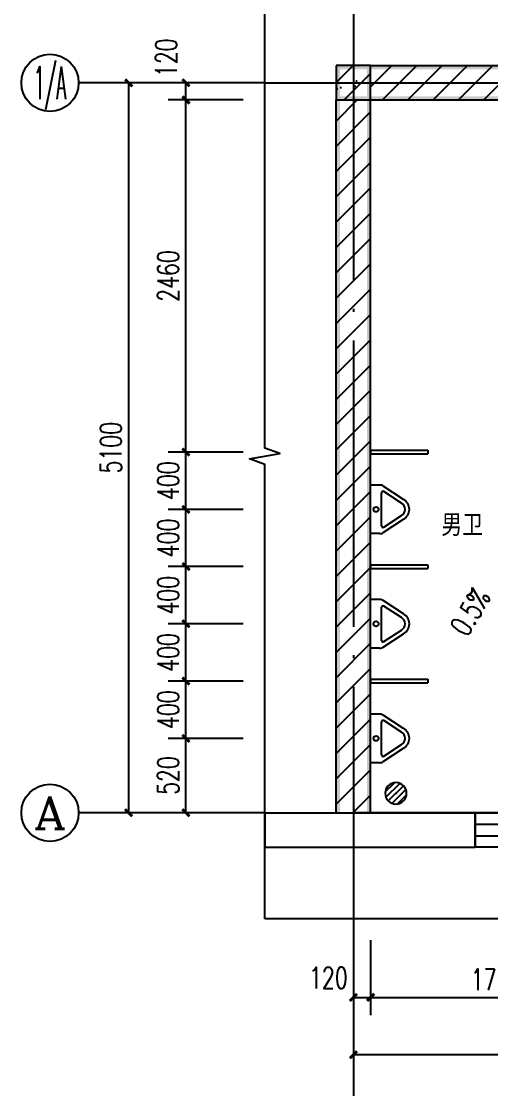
# Model space of a CAD drawing. Extents: x 13898408 to 14113608, y -853943 to -68012.
# Drawn here: x 14093222 to 14096500, y -847825 to -840368 of the extents above; entities that cross this region are included whole.
import ezdxf
from ezdxf.enums import TextEntityAlignment as Align

# ---------------------------------------------------------------- set-up
doc = ezdxf.new("R2010")
doc.units = 0
doc.header["$LTSCALE"] = 1000
doc.header["$MEASUREMENT"] = 0
doc.linetypes.add('DOTE', pattern=[2.42, 2, -0.2, 0.02, -0.2])
for name, color, linetype in [('AXIS', 3, 'Continuous'), ('AXIS_TEXT', 7, 'Continuous'), ('COLUMN', 2, 'Continuous'), ('DIM_SYMB', 3, 'Continuous'), ('DOTE', 1, 'DOTE'), ('LVTRY', 6, 'Continuous'), ('PUB_HATCH', 8, 'Continuous'), ('PUB_TEXT', 7, 'Continuous'), ('PUB_WALL', 9, 'Continuous'), ('WALL', 9, 'Continuous'), ('WALL-PARAPET', 6, 'Continuous'), ('WINDOW', 4, 'Continuous')]:
    doc.layers.add(name, color=color, linetype=linetype)
doc.styles.add('_TCH_AXIS', font='COMPLEX', dxfattribs={"bigfont": 'GBCBIG'})
doc.styles.add('_TCH_DIM', font='SIMPLEX', dxfattribs={"bigfont": 'GBCBIG'})
doc.styles.add('_TCH_DIM_T3', font='SIMPLEX', dxfattribs={"width": 0.705882, "bigfont": 'GBCBIG'})
doc.styles.add('COMPLEX', font='COMPLEX')
doc.styles.add('YAYA', font='', dxfattribs={"width": 0.8, "height": 1})
doc.styles.get('YAYA').set_extended_font_data('SimSun')
doc.dimstyles.new('_TCH_ARCH&&50', dxfattribs={"dimtxt": 148.75, "dimasz": 50, "dimexe": 125, "dimexo": 150, "dimgap": 50, "dimtad": 1, "dimdec": 0, "dimzin": 0, "dimdsep": 46, "dimtxsty": '_TCH_DIM_T3', "dimblk": 'ARCHTICK', "dimcen": 0.09, "dimclrt": 7, "dimazin": 2, "dimtfac": 1, "dimtdec": 0, "dimtix": 1, "dimtmove": 2, "dimatfit": 3, "dimfxl": 0, "dimtolj": 1, "dimtzin": 0, "dimarcsym": 0})
pattern_1 = [(45, (0, 89.76), (-88.388383, 88.388383), [])]

# ---------------------------------------------------------------- blocks, each defined once
blk = doc.blocks.new('$lvtry$00000171')
for p, q in [((-74.2, 10.6), (-10.6, 74.2)), ((-69.8, -27.4), (27.4, 69.8)), ((-53, -53), (53, 53)), ((-27.4, -69.8), (69.8, 27.4)), ((10.6, -74.2), (74.2, -10.6))]:
    blk.add_line(p, q)
blk.add_circle((0, 0), 75)
blk.add_point((0, 0))
blk = doc.blocks.new('$lvtry$00000007')
for p, q in [((-170, 0, 0), (170, 0, 0)), ((-170, -61.1, 0), (-170, 0, 0)), ((170, -61.1, 0), (170, 0, 0)), ((-161.9, -88.4, 0), (-69.3, -230.6, 0)), ((-124.2, -91.5, 0), (-43.3, -215.6, 0)), ((-115.8, -76, 0), (115.8, -76, 0)), ((43.3, -215.6, 0), (124.2, -91.5, 0)), ((69.3, -230.6, 0), (161.9, -88.4, 0))]:
    blk.add_line(p, q)
blk.add_circle((0, -38, 0), 17.7)
for centre, radius, start, end in [((-120, -61.1, 0), 50, 180, 213.0863), ((120, -61.1, 0), 50, 326.9137, 0), ((-115.8, -86, 0), 10, 90, 213.0863), ((115.8, -86, 0), 10, 326.9137, 90), ((0, -190.6, 0), 50, 210, 330), ((0, -190.6, 0), 80, 210, 330)]:
    blk.add_arc(centre, radius, start, end)
blk = doc.blocks.new('$TCHSYS$WIN2D')
for p, q in [((-0.5, 0.5), (0.5, 0.5)), ((-0.5, 0.5), (-0.5, -0.5)), ((0.5, 0.5), (0.5, -0.5)), ((0.5, 0.1667), (-0.5, 0.1667)), ((0.5, -0.1667), (-0.5, -0.1667)), ((-0.5, -0.5), (0.5, -0.5))]:
    blk.add_line(p, q)
blk = doc.blocks.new('_ArchTick')
at = {"color": 0, "linetype": 'ByBlock', "const_width": 0.4}
blk.add_lwpolyline([(-0.5, -0.5), (0.5, 0.5)], dxfattribs=at)
blk = doc.blocks.new('*D831')
at = {"layer": 'AXIS', "color": 0, "lineweight": -2}
for p, q in [((14095541.8, -846787.4), (14095541.8, -847712.4)), ((14098741.8, -846787.4), (14098741.8, -847712.4)), ((14095541.8, -847587.4), (14098741.8, -847587.4))]:
    blk.add_line(p, q, dxfattribs=at)
at = {"layer": 'Defpoints', "color": 0}
for p in [(14095541.8, -846637.4), (14098741.8, -846637.4), (14098741.8, -847587.4)]:
    blk.add_point(p, dxfattribs=at)
at = {"layer": 'AXIS', "color": 0, "lineweight": -2, "xscale": 50, "yscale": 50, "zscale": 50, "rotation": 180}
blk.add_blockref('_ArchTick', (14095541.8, -847587.4), dxfattribs=at)
at = {"layer": 'AXIS', "color": 0, "lineweight": -2, "xscale": 50, "yscale": 50, "zscale": 50}
blk.add_blockref('_ArchTick', (14098741.8, -847587.4), dxfattribs=at)
at = {"layer": 'AXIS', "color": 7, "insert": (14097141.8, -847463.1), "char_height": 148.75, "attachment_point": 5, "style": '_TCH_DIM_T3'}
blk.add_mtext('\\A1;3200', dxfattribs=at)
blk = doc.blocks.new('*D833')
at = {"layer": 'AXIS', "color": 0, "lineweight": -2}
for p, q in [((14095541.8, -846787.4), (14095541.8, -847312.4)), ((14095661.8, -846787.4), (14095661.8, -847312.4)), ((14095541.8, -847187.4), (14095661.8, -847187.4))]:
    blk.add_line(p, q, dxfattribs=at)
at = {"layer": 'Defpoints', "color": 0}
for p in [(14095541.8, -846637.4), (14095661.8, -846637.4), (14095661.8, -847187.4)]:
    blk.add_point(p, dxfattribs=at)
at = {"layer": 'AXIS', "color": 0, "lineweight": -2, "xscale": 50, "yscale": 50, "zscale": 50, "rotation": 180}
blk.add_blockref('_ArchTick', (14095541.8, -847187.4), dxfattribs=at)
at = {"layer": 'AXIS', "color": 0, "lineweight": -2, "xscale": 50, "yscale": 50, "zscale": 50}
blk.add_blockref('_ArchTick', (14095661.8, -847187.4), dxfattribs=at)
at = {"layer": 'AXIS', "color": 7, "insert": (14095366.8, -847049.9), "char_height": 148.75, "attachment_point": 5, "style": '_TCH_DIM_T3'}
blk.add_mtext('\\A1;120', dxfattribs=at)
blk = doc.blocks.new('*D834')
at = {"layer": 'AXIS', "color": 0, "lineweight": -2}
for p, q in [((14095661.8, -846787.4), (14095661.8, -847312.4)), ((14097421.8, -846787.4), (14097421.8, -847312.4)), ((14095661.8, -847187.4), (14097421.8, -847187.4))]:
    blk.add_line(p, q, dxfattribs=at)
at = {"layer": 'Defpoints', "color": 0}
for p in [(14095661.8, -846637.4), (14097421.8, -846637.4), (14097421.8, -847187.4)]:
    blk.add_point(p, dxfattribs=at)
at = {"layer": 'AXIS', "color": 0, "lineweight": -2, "xscale": 50, "yscale": 50, "zscale": 50, "rotation": 180}
blk.add_blockref('_ArchTick', (14095661.8, -847187.4), dxfattribs=at)
at = {"layer": 'AXIS', "color": 0, "lineweight": -2, "xscale": 50, "yscale": 50, "zscale": 50}
blk.add_blockref('_ArchTick', (14097421.8, -847187.4), dxfattribs=at)
at = {"layer": 'AXIS', "color": 7, "insert": (14096541.8, -847063.1), "char_height": 148.75, "attachment_point": 5, "style": '_TCH_DIM_T3'}
blk.add_mtext('\\A1;1760', dxfattribs=at)
blk = doc.blocks.new('_AXISO')
blk.add_circle((0, 0), 0.5)
at = {"layer": 'AXIS_TEXT', "style": 'COMPLEX', "width": 1.041667}
blk.add_attdef('A', text='', height=0.56, dxfattribs=at).set_placement((-0.25, -0.28), (0.25, -0.28), align=Align.FIT)
blk = doc.blocks.new('*D840')
at = {"layer": 'AXIS', "color": 0, "lineweight": -2}
for p, q in [((14094771.8, -840797.4), (14093846.8, -840797.4)), ((14093971.8, -845897.4), (14093971.8, -840797.4)), ((14094771.8, -845897.4), (14093846.8, -845897.4))]:
    blk.add_line(p, q, dxfattribs=at)
at = {"layer": 'Defpoints', "color": 0}
for p in [(14093971.8, -840797.4), (14094921.8, -840797.4), (14094921.8, -845897.4)]:
    blk.add_point(p, dxfattribs=at)
at = {"layer": 'AXIS', "color": 0, "lineweight": -2, "xscale": 50, "yscale": 50, "zscale": 50}
for p, rotation in [((14093971.8, -840797.4), 90), ((14093971.8, -845897.4), 270)]:
    blk.add_blockref('_ArchTick', p, dxfattribs=dict(at, rotation=rotation))
at = {"layer": 'AXIS', "color": 7, "insert": (14093847.4, -843347.4), "char_height": 148.75, "attachment_point": 5, "rotation": 90, "style": '_TCH_DIM_T3'}
blk.add_mtext('\\A1;5100', dxfattribs=at)
blk = doc.blocks.new('*D841')
at = {"layer": 'AXIS', "color": 0, "lineweight": -2}
for p, q in [((14094771.8, -845377.4), (14094246.8, -845377.4)), ((14094371.8, -845897.4), (14094371.8, -845377.4)), ((14094771.8, -845897.4), (14094246.8, -845897.4))]:
    blk.add_line(p, q, dxfattribs=at)
at = {"layer": 'Defpoints', "color": 0}
for p in [(14094371.8, -845377.4), (14094921.8, -845377.4), (14094921.8, -845897.4)]:
    blk.add_point(p, dxfattribs=at)
at = {"layer": 'AXIS', "color": 0, "lineweight": -2, "xscale": 50, "yscale": 50, "zscale": 50}
for p, rotation in [((14094371.8, -845377.4), 90), ((14094371.8, -845897.4), 270)]:
    blk.add_blockref('_ArchTick', p, dxfattribs=dict(at, rotation=rotation))
at = {"layer": 'AXIS', "color": 7, "insert": (14094247.4, -845637.4), "char_height": 148.75, "attachment_point": 5, "rotation": 90, "style": '_TCH_DIM_T3'}
blk.add_mtext('\\A1;520', dxfattribs=at)
blk = doc.blocks.new('*D842')
at = {"layer": 'AXIS', "color": 0, "lineweight": -2}
for p, q in [((14094771.8, -844977.4), (14094246.8, -844977.4)), ((14094371.8, -845377.4), (14094371.8, -844977.4)), ((14094771.8, -845377.4), (14094246.8, -845377.4))]:
    blk.add_line(p, q, dxfattribs=at)
at = {"layer": 'Defpoints', "color": 0}
for p in [(14094371.8, -844977.4), (14094921.8, -844977.4), (14094921.8, -845377.4)]:
    blk.add_point(p, dxfattribs=at)
at = {"layer": 'AXIS', "color": 0, "lineweight": -2, "xscale": 50, "yscale": 50, "zscale": 50}
for p, rotation in [((14094371.8, -844977.4), 90), ((14094371.8, -845377.4), 270)]:
    blk.add_blockref('_ArchTick', p, dxfattribs=dict(at, rotation=rotation))
at = {"layer": 'AXIS', "color": 7, "insert": (14094247.4, -845177.4), "char_height": 148.75, "attachment_point": 5, "rotation": 90, "style": '_TCH_DIM_T3'}
blk.add_mtext('\\A1;400', dxfattribs=at)
blk = doc.blocks.new('*D843')
at = {"layer": 'AXIS', "color": 0, "lineweight": -2}
for p, q in [((14094771.8, -844577.4), (14094246.8, -844577.4)), ((14094371.8, -844977.4), (14094371.8, -844577.4)), ((14094771.8, -844977.4), (14094246.8, -844977.4))]:
    blk.add_line(p, q, dxfattribs=at)
at = {"layer": 'Defpoints', "color": 0}
for p in [(14094371.8, -844577.4), (14094921.8, -844577.4), (14094921.8, -844977.4)]:
    blk.add_point(p, dxfattribs=at)
at = {"layer": 'AXIS', "color": 0, "lineweight": -2, "xscale": 50, "yscale": 50, "zscale": 50}
for p, rotation in [((14094371.8, -844577.4), 90), ((14094371.8, -844977.4), 270)]:
    blk.add_blockref('_ArchTick', p, dxfattribs=dict(at, rotation=rotation))
at = {"layer": 'AXIS', "color": 7, "insert": (14094247.4, -844777.4), "char_height": 148.75, "attachment_point": 5, "rotation": 90, "style": '_TCH_DIM_T3'}
blk.add_mtext('\\A1;400', dxfattribs=at)
blk = doc.blocks.new('*D844')
at = {"layer": 'AXIS', "color": 0, "lineweight": -2}
for p, q in [((14094771.8, -844177.4), (14094246.8, -844177.4)), ((14094371.8, -844577.4), (14094371.8, -844177.4)), ((14094771.8, -844577.4), (14094246.8, -844577.4))]:
    blk.add_line(p, q, dxfattribs=at)
at = {"layer": 'Defpoints', "color": 0}
for p in [(14094371.8, -844177.4), (14094921.8, -844177.4), (14094921.8, -844577.4)]:
    blk.add_point(p, dxfattribs=at)
at = {"layer": 'AXIS', "color": 0, "lineweight": -2, "xscale": 50, "yscale": 50, "zscale": 50}
for p, rotation in [((14094371.8, -844177.4), 90), ((14094371.8, -844577.4), 270)]:
    blk.add_blockref('_ArchTick', p, dxfattribs=dict(at, rotation=rotation))
at = {"layer": 'AXIS', "color": 7, "insert": (14094247.4, -844377.4), "char_height": 148.75, "attachment_point": 5, "rotation": 90, "style": '_TCH_DIM_T3'}
blk.add_mtext('\\A1;400', dxfattribs=at)
blk = doc.blocks.new('*D845')
at = {"layer": 'AXIS', "color": 0, "lineweight": -2}
for p, q in [((14094771.8, -843777.4), (14094246.8, -843777.4)), ((14094371.8, -844177.4), (14094371.8, -843777.4)), ((14094771.8, -844177.4), (14094246.8, -844177.4))]:
    blk.add_line(p, q, dxfattribs=at)
at = {"layer": 'Defpoints', "color": 0}
for p in [(14094371.8, -843777.4), (14094921.8, -843777.4), (14094921.8, -844177.4)]:
    blk.add_point(p, dxfattribs=at)
at = {"layer": 'AXIS', "color": 0, "lineweight": -2, "xscale": 50, "yscale": 50, "zscale": 50}
for p, rotation in [((14094371.8, -843777.4), 90), ((14094371.8, -844177.4), 270)]:
    blk.add_blockref('_ArchTick', p, dxfattribs=dict(at, rotation=rotation))
at = {"layer": 'AXIS', "color": 7, "insert": (14094247.4, -843977.4), "char_height": 148.75, "attachment_point": 5, "rotation": 90, "style": '_TCH_DIM_T3'}
blk.add_mtext('\\A1;400', dxfattribs=at)
blk = doc.blocks.new('*D846')
at = {"layer": 'AXIS', "color": 0, "lineweight": -2}
for p, q in [((14094771.8, -843377.4), (14094246.8, -843377.4)), ((14094371.8, -843777.4), (14094371.8, -843377.4)), ((14094771.8, -843777.4), (14094246.8, -843777.4))]:
    blk.add_line(p, q, dxfattribs=at)
at = {"layer": 'Defpoints', "color": 0}
for p in [(14094371.8, -843377.4), (14094921.8, -843377.4), (14094921.8, -843777.4)]:
    blk.add_point(p, dxfattribs=at)
at = {"layer": 'AXIS', "color": 0, "lineweight": -2, "xscale": 50, "yscale": 50, "zscale": 50}
for p, rotation in [((14094371.8, -843377.4), 90), ((14094371.8, -843777.4), 270)]:
    blk.add_blockref('_ArchTick', p, dxfattribs=dict(at, rotation=rotation))
at = {"layer": 'AXIS', "color": 7, "insert": (14094247.4, -843577.4), "char_height": 148.75, "attachment_point": 5, "rotation": 90, "style": '_TCH_DIM_T3'}
blk.add_mtext('\\A1;400', dxfattribs=at)
blk = doc.blocks.new('*D847')
at = {"layer": 'AXIS', "color": 0, "lineweight": -2}
for p, q in [((14094771.8, -840917.4), (14094246.8, -840917.4)), ((14094371.8, -843377.4), (14094371.8, -840917.4)), ((14094771.8, -843377.4), (14094246.8, -843377.4))]:
    blk.add_line(p, q, dxfattribs=at)
at = {"layer": 'Defpoints', "color": 0}
for p in [(14094371.8, -840917.4), (14094921.8, -840917.4), (14094921.8, -843377.4)]:
    blk.add_point(p, dxfattribs=at)
at = {"layer": 'AXIS', "color": 0, "lineweight": -2, "xscale": 50, "yscale": 50, "zscale": 50}
for p, rotation in [((14094371.8, -840917.4), 90), ((14094371.8, -843377.4), 270)]:
    blk.add_blockref('_ArchTick', p, dxfattribs=dict(at, rotation=rotation))
at = {"layer": 'AXIS', "color": 7, "insert": (14094247.4, -842147.4), "char_height": 148.75, "attachment_point": 5, "rotation": 90, "style": '_TCH_DIM_T3'}
blk.add_mtext('\\A1;2460', dxfattribs=at)
blk = doc.blocks.new('*D848')
at = {"layer": 'AXIS', "color": 0, "lineweight": -2}
for p, q in [((14094771.8, -840797.4), (14094246.8, -840797.4)), ((14094371.8, -840917.4), (14094371.8, -840797.4)), ((14094771.8, -840917.4), (14094246.8, -840917.4))]:
    blk.add_line(p, q, dxfattribs=at)
at = {"layer": 'Defpoints', "color": 0}
for p in [(14094371.8, -840797.4), (14094921.8, -840797.4), (14094921.8, -840917.4)]:
    blk.add_point(p, dxfattribs=at)
at = {"layer": 'AXIS', "color": 0, "lineweight": -2, "xscale": 50, "yscale": 50, "zscale": 50}
for p, rotation in [((14094371.8, -840797.4), 90), ((14094371.8, -840917.4), 270)]:
    blk.add_blockref('_ArchTick', p, dxfattribs=dict(at, rotation=rotation))
at = {"layer": 'AXIS', "color": 7, "insert": (14094234.3, -840622.4), "char_height": 148.75, "attachment_point": 5, "rotation": 90, "style": '_TCH_DIM_T3'}
blk.add_mtext('\\A1;120', dxfattribs=at)

msp = doc.modelspace()

# ---------------------------------------------------------------- hatches: boundary and pattern name
at = {"layer": 'COLUMN'}
for points in [[(14095661.8, -840677.4), (14095421.8, -840677.4), (14095446.8, -840702.4), (14095636.8, -840702.4)], [(14095421.8, -840677.4), (14095421.8, -840917.4), (14095446.8, -840892.4), (14095446.8, -840702.4)], [(14095661.8, -840917.4), (14095661.8, -840677.4), (14095636.8, -840702.4), (14095636.8, -840892.4)], [(14095421.8, -840917.4), (14095661.8, -840917.4), (14095636.8, -840892.4), (14095446.8, -840892.4)]]:
    msp.add_hatch(color=256, dxfattribs=at).paths.add_polyline_path(points)
at = {"layer": 'PUB_HATCH'}
h = msp.add_hatch(dxfattribs=at)
h.set_pattern_fill('钢筋混凝土', color=256, scale=50, style=0)
h.set_pattern_definition([(45, (0, 0), (-88.3883476, 88.3883476), []), (50, (0, 0), (358.630091, -31.3760675), [37.5, -412.5]), (355, (0, 0), (-69.375667, 376.096067), [30, -330]), (100.4514, (29.9, -2.6), (289.254691, 344.719771), [31.870095, -350.571056]), (46.1842, (0, 100), (533.620524, -82.759507), [56.25, -618.75]), (96.6356, (44.47, 93.1), (467.331353, 487.058935), [47.805144, -525.8565]), (351.1842, (0, 100), (467.330973, 487.0593), [45, -495]), (21, (50, 75), (298.453526, -201.3094453), [37.5, -412.5]), (326, (50, 75), (121.657666, 362.575023), [30, -330]), (71.4514, (74.87, 58.22), (420.111314, 161.265248), [31.870095, -350.571056]), (37.5, (0, 0), (6.0799277, 166.4469269), [0, -326, 0, -335, 0, -331.25]), (7.5, (0, 0), (131.5347687, 197.205856), [0, -191, 0, -318.5, 0, -126.25]), (327.5, (-111.5, 0), (266.9112181, -11.2774359), [0, -125, 0, -390, 0, -517.5]), (317.5, (-161.5, 0), (291.5930847, 50.052491), [0, -162.5, 0, -259, 0, -367.5])])
h.paths.add_polyline_path([(14095661.8, -840917.4), (14095661.8, -840677.4), (14095421.8, -840677.4), (14095421.8, -840917.4)])
h = msp.add_hatch(dxfattribs=at)
h.set_pattern_fill('普通砖', color=256, scale=50, style=0)
h.set_pattern_definition(pattern_1)
h.paths.add_polyline_path([(14097121.8, -840917.4), (14097121.8, -840677.4), (14095661.8, -840677.4), (14095661.8, -840917.4)])
h = msp.add_hatch(dxfattribs=at)
h.set_pattern_fill('普通砖', color=256, scale=50, style=0)
h.set_pattern_definition(pattern_1)
h.paths.add_polyline_path([(14095661.8, -840917.4), (14095421.8, -840917.4), (14095421.8, -845897.4), (14095661.8, -845897.4)])
at = {"layer": 'PUB_WALL'}
for points in [[(14097121.8, -840702.4), (14097121.8, -840677.4), (14095661.8, -840677.4), (14095661.8, -840702.4)], [(14095446.8, -840917.4), (14095421.8, -840917.4), (14095421.8, -845897.4), (14095446.8, -845897.4)], [(14095661.8, -840917.4), (14095636.8, -840917.4), (14095636.8, -845897.4), (14095661.8, -845897.4)], [(14097121.8, -840917.4), (14097121.8, -840892.4), (14095661.8, -840892.4), (14095661.8, -840917.4)]]:
    msp.add_hatch(color=256, dxfattribs=at).paths.add_polyline_path(points)

# ---------------------------------------------------------------- linework, layer by layer
at = {"layer": 'AXIS'}
for p, q in [((14094921.8, -840797.4), (14093621.8, -840797.4)), ((14094921.8, -845897.4), (14093621.8, -845897.4)), ((14095541.8, -846637.4), (14095541.8, -847937.4))]:
    msp.add_line(p, q, dxfattribs=at)
at = {"layer": 'COLUMN'}
for p, q in [((14095661.8, -840677.4), (14095421.8, -840677.4)), ((14095421.8, -840677.4), (14095421.8, -840917.4)), ((14095661.8, -840917.4), (14095661.8, -840677.4)), ((14095421.8, -840917.4), (14095661.8, -840917.4))]:
    msp.add_line(p, q, dxfattribs=at)
at = {"layer": 'DIM_SYMB'}
for points in [[(14094921.8, -846637.4), (14094921.8, -843463.7), (14094816.8, -843425.5), (14095026.8, -843388.4), (14094921.8, -843351.2), (14094921.8, -840177.4)], [(14102481.8, -846637.4), (14098758, -846637.4), (14098719.8, -846742.4), (14098682.8, -846532.4), (14098645.5, -846637.4), (14094921.8, -846637.4)]]:
    msp.add_lwpolyline(points, dxfattribs=at)
msp.add_lwpolyline([(14096620.4, -844296.4, 0, 0, 0), (14096393, -844684.7, 40, 0, 0), (14096317.2, -844814.1, 0, 0, 0)], format="xyseb", dxfattribs=at)
at = {"layer": 'DOTE'}
for p, q in [((14095541.8, -840177.4), (14095541.8, -846637.4)), ((14094921.8, -840797.4), (14102481.8, -840797.4)), ((14094921.8, -845897.4), (14102481.8, -845897.4))]:
    msp.add_line(p, q, dxfattribs=at)
at = {"layer": 'LVTRY'}
for p, q in [((14095661.8, -843364.9), (14096061.8, -843364.9)), ((14095661.8, -843364.9), (14095661.8, -843389.9)), ((14096061.8, -843364.9), (14096061.8, -843389.9)), ((14095661.8, -843389.9), (14096061.8, -843389.9)), ((14095661.8, -844164.9), (14096061.8, -844164.9)), ((14095661.8, -844164.9), (14095661.8, -844189.9)), ((14095661.8, -844189.9), (14096061.8, -844189.9)), ((14096061.8, -844164.9), (14096061.8, -844189.9)), ((14095661.8, -844964.9), (14096061.8, -844964.9)), ((14095661.8, -844964.9), (14095661.8, -844989.9)), ((14095661.8, -844989.9), (14096061.8, -844989.9)), ((14096061.8, -844964.9), (14096061.8, -844989.9))]:
    msp.add_line(p, q, dxfattribs=at)
at = {"layer": 'WALL'}
for p, q in [((14095661.8, -840677.4), (14097121.8, -840677.4)), ((14095421.8, -845897.4), (14095421.8, -840917.4)), ((14095661.8, -845897.4), (14095661.8, -840917.4)), ((14095661.8, -840917.4), (14097121.8, -840917.4))]:
    msp.add_line(p, q, dxfattribs=at)
at = {"layer": 'WALL-PARAPET'}
for p, q in [((14094921.8, -845897.4), (14095541.8, -845897.4)), ((14094921.8, -845897.4), (14094921.8, -846137.4)), ((14096391.8, -845897.4), (14095541.8, -845897.4)), ((14096391.8, -846137.4), (14096391.8, -845897.4)), ((14094921.8, -846137.4), (14095541.8, -846137.4)), ((14095541.8, -846137.4), (14096391.8, -846137.4))]:
    msp.add_line(p, q, dxfattribs=at)

# ---------------------------------------------------------------- block references
at = {"layer": 'AXIS'}
ref = msp.add_blockref('_AXISO', (14093421.8, -840797.4), dxfattribs=dict(at, xscale=400, yscale=400, zscale=400))
ref.add_attrib('A', '1/A', dxfattribs={"layer": 'AXIS_TEXT', "ltscale": 0.5, "height": 226.27, "style": '_TCH_AXIS', "width": 0.381818}).set_placement((14093308.6, -840910.6), (14093534.9, -840910.6), align=Align.FIT)
ref = msp.add_blockref('_AXISO', (14093421.8, -845897.4), dxfattribs=dict(at, xscale=400, yscale=400, zscale=400))
ref.add_attrib('A', 'A', dxfattribs={"layer": 'AXIS_TEXT', "ltscale": 0.5, "height": 226.3, "style": '_TCH_AXIS', "width": 1.166667}).set_placement((14093308.6, -846010.6), (14093534.9, -846010.6), align=Align.FIT)
at = {"layer": 'LVTRY', "rotation": 89.99999999999999}
for p in [(14095661.8, -843777.4), (14095661.8, -844577.4), (14095661.8, -845377.4)]:
    msp.add_blockref('$lvtry$00000007', p, dxfattribs=at)
at = {"layer": 'LVTRY', "extrusion": (0, 0, -1), "zscale": -1, "rotation": 90}
msp.add_blockref('$lvtry$00000171', (-14095838.3, -845761.7), dxfattribs=at)
at = {"layer": 'WINDOW', "xscale": -1500, "yscale": 240, "zscale": -1500}
msp.add_blockref('$TCHSYS$WIN2D', (14097141.8, -846017.4), dxfattribs=at)

# ---------------------------------------------------------------- texts
at = {"layer": 'PUB_TEXT', "style": 'YAYA', "width": 0.8}
msp.add_text('男卫', height=132.91, dxfattribs=at).set_placement((14096156.5, -843949.1))
at = {"layer": 'PUB_TEXT', "style": '_TCH_DIM', "width": 0.705882}
msp.add_text('0.5%%%', height=148.75, rotation=59.64682, dxfattribs=at).set_placement((14096337.6, -844675.4))

# ---------------------------------------------------------------- dimensions: what is measured, and where the dimension line sits
at = {"layer": 'AXIS'}
for base, p1, p2, angle, picture, middle in [((14094371.8, -840797.4), (14094921.8, -840917.4), (14094921.8, -840797.4), 90, '*D848', (14094234.3, -840622.4)), ((14095661.8, -847187.4), (14095541.8, -846637.4), (14095661.8, -846637.4), 360, '*D833', (14095366.8, -847049.9))]:
    dim = msp.add_linear_dim(base=base, p1=p1, p2=p2, angle=angle, text='120', dimstyle='_TCH_ARCH&&50', dxfattribs=at)
    dim.commit()
    dim.dimension.update_dxf_attribs({"geometry": picture, "text_midpoint": middle, "dimtype": 161})
for p1, p2, distance, text, picture, middle in [((14094921.8, -845897.4), (14094921.8, -840797.4), 950, '5100', '*D840', (14093847.4, -843347.4)), ((14094921.8, -843377.4), (14094921.8, -840917.4), 550, '2460', '*D847', (14094247.4, -842147.4)), ((14094921.8, -843777.4), (14094921.8, -843377.4), 550, '400', '*D846', (14094247.4, -843577.4)), ((14094921.8, -844177.4), (14094921.8, -843777.4), 550, '400', '*D845', (14094247.4, -843977.4)), ((14094921.8, -844577.4), (14094921.8, -844177.4), 550, '400', '*D844', (14094247.4, -844377.4)), ((14094921.8, -844977.4), (14094921.8, -844577.4), 550, '400', '*D843', (14094247.4, -844777.4)), ((14094921.8, -845377.4), (14094921.8, -844977.4), 550, '400', '*D842', (14094247.4, -845177.4)), ((14094921.8, -845897.4), (14094921.8, -845377.4), 550, '520', '*D841', (14094247.4, -845637.4)), ((14095541.8, -846637.4), (14098741.8, -846637.4), -950, '3200', '*D831', (14097141.8, -847463.1)), ((14095661.8, -846637.4), (14097421.8, -846637.4), -550, '1760', '*D834', (14096541.8, -847063.1))]:
    dim = msp.add_aligned_dim(p1=p1, p2=p2, distance=distance, text=text, dimstyle='_TCH_ARCH&&50', dxfattribs=at)
    dim.commit()
    dim.dimension.update_dxf_attribs({"geometry": picture, "text_midpoint": middle})

doc.saveas('drawing.dxf')
